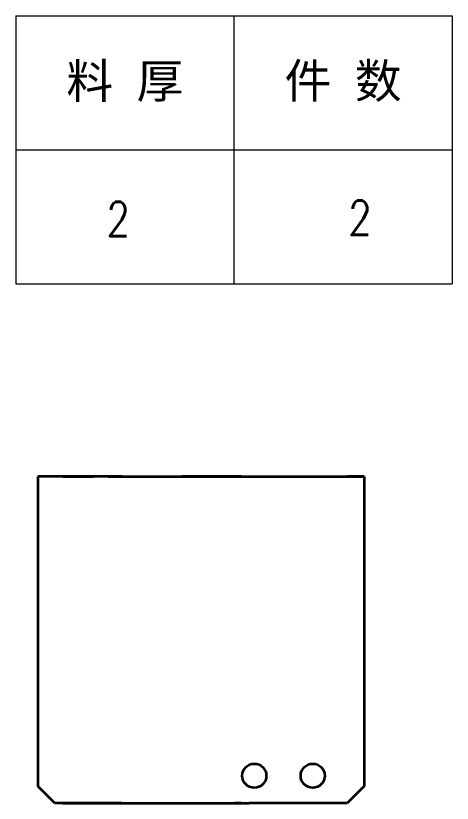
# Model space of a CAD drawing. Header units: millimetres. Extents: x 1333 to 359964, y -52803 to -5704.
# Drawn here: x 170146.8 to 170273.8, y -34229.3 to -34000.3 of the extents above; entities that cross this region are included whole.
import ezdxf
from ezdxf.enums import TextEntityAlignment as Align

# ---------------------------------------------------------------- set-up
doc = ezdxf.new("R2010")
doc.units = ezdxf.units.MM
doc.header["$LTSCALE"] = 0.5
doc.linetypes.add('AM_ISO02W050x2', pattern=[3.75, 3, -0.75])
doc.linetypes.add('DASHED', pattern=[15, 12, -3])
for name, color, linetype, lineweight in [('标注线', 3, 'Continuous', 18), ('粗实线', 7, 'Continuous', 35), ('虚线', 1, 'AM_ISO02W050x2', 18)]:
    doc.layers.add(name, color=color, linetype=linetype, lineweight=lineweight)
doc.styles.add('DIM', font='romans.shx', dxfattribs={"width": 0.8, "bigfont": 'bigfont.shx'})
doc.styles.get("Standard").update_dxf_attribs({"font": 'simplex.shx'})

# ---------------------------------------------------------------- blocks, each defined once
blk = doc.blocks.new('*T481')
at = {"color": 0, "linetype": 'ByBlock', "lineweight": -2, "transparency": 16777216}
for p, q in [((0, 0), (127, 0)), ((0, 0), (0, -78)), ((63.5, 0), (63.5, -78)), ((127, 0), (127, -78)), ((0, -39), (127, -39)), ((0, -78), (127, -78))]:
    blk.add_line(p, q, dxfattribs=at)
at = {"color": 0, "transparency": 16777216, "char_height": 10, "width": 60.5, "attachment_point": 5}
for s, insert in [('{\\fSimSun|b0|i0|c134|p2;料 厚}', (31.75, -19.5)), ('{\\fSimSun|b0|i0|c134|p2;件 数}', (95.25, -19.5))]:
    blk.add_mtext(s, dxfattribs=dict(at, insert=insert))
blk = doc.blocks.new('拆图参数')
blk.add_blockref('*T481', (-63.5, 78))
at = {"style": 'DIM', "width": 0.8}
blk.add_attdef('6', text='', height=10, dxfattribs=at).set_placement((-37.13, 18.91), align=Align.MIDDLE_LEFT)
blk.add_attdef('1', text='', height=10, dxfattribs=at).set_placement((36.65, 19.27), align=Align.MIDDLE_CENTER)

msp = doc.modelspace()

# ---------------------------------------------------------------- linework, layer by layer
at = {"layer": '粗实线', "lineweight": 35}
for p, q in [((170153.244, -34134.344), (170153.244, -34224.344)), ((170173.744, -34134.344), (170153.244, -34134.344)), ((170173.744, -34134.344), (170153.244, -34134.344)), ((170174.494, -34134.344), (170198.494, -34134.344)), ((170199.244, -34134.344), (170219.744, -34134.344)), ((170199.244, -34134.344), (170219.744, -34134.344)), ((170219.744, -34134.344), (170248.244, -34134.344)), ((170219.744, -34134.344), (170243.244, -34134.344)), ((170248.244, -34134.344), (170248.244, -34224.344)), ((170164.494, -34229.344), (170208.494, -34229.344)), ((170195.244, -34229.344), (170199.244, -34229.344)), ((170199.244, -34229.344), (170214.744, -34229.344)), ((170208.494, -34229.344), (170210.494, -34229.344)), ((170212.494, -34229.344), (170210.494, -34229.344)), ((170243.244, -34229.344), (170214.744, -34229.344))]:
    msp.add_line(p, q, dxfattribs=at)
at = {"layer": '粗实线', "lineweight": 35, "ltscale": 0.05}
for p, q in [((170160.494, -34134.344), (170162.494, -34134.344)), ((170210.494, -34134.344), (170212.494, -34134.344)), ((170160.494, -34229.344), (170162.494, -34229.344)), ((170162.494, -34229.344), (170164.494, -34229.344))]:
    msp.add_line(p, q, dxfattribs=at)
at = {"layer": '粗实线', "lineweight": 35, "ltscale": 0.225}
msp.add_line((170160.494, -34134.344), (170169.494, -34134.344), dxfattribs=at)
at = {"layer": '粗实线', "lineweight": 35, "ltscale": 0.125}
for p, q in [((170174.494, -34134.344), (170169.494, -34134.344)), ((170203.494, -34134.344), (170198.494, -34134.344)), ((170208.494, -34134.344), (170203.494, -34134.344)), ((170248.244, -34134.344), (170243.244, -34134.344))]:
    msp.add_line(p, q, dxfattribs=at)
at = {"layer": '粗实线', "lineweight": 35, "ltscale": 0.1}
for p, q in [((170177.744, -34134.344), (170173.744, -34134.344)), ((170173.744, -34134.344), (170177.744, -34134.344)), ((170195.244, -34134.344), (170199.244, -34134.344)), ((170199.244, -34134.344), (170195.244, -34134.344)), ((170212.494, -34134.344), (170208.494, -34134.344)), ((170177.744, -34229.344), (170173.744, -34229.344))]:
    msp.add_line(p, q, dxfattribs=at)
at = {"layer": '粗实线', "lineweight": 35, "ltscale": 0.176777}
for p, q in [((170158.244, -34229.344), (170153.244, -34224.344)), ((170248.244, -34224.344), (170243.244, -34229.344))]:
    msp.add_line(p, q, dxfattribs=at)
at = {"layer": '粗实线', "lineweight": 35, "ltscale": 0.3875}
msp.add_line((170173.744, -34229.344), (170158.244, -34229.344), dxfattribs=at)
at = {"layer": '粗实线', "lineweight": 35}
for centre in [(170216.244, -34221.344), (170233.244, -34221.344)]:
    msp.add_circle(centre, 3.5, dxfattribs=at)
at = {"layer": '虚线', "linetype": 'DASHED', "lineweight": 13, "ltscale": 0.05}
for p, q in [((170162.494, -34134.344), (170164.494, -34134.344)), ((170208.494, -34134.344), (170210.494, -34134.344))]:
    msp.add_line(p, q, dxfattribs=at)
at = {"layer": '虚线', "linetype": 'DASHED', "lineweight": 13}
msp.add_line((170164.494, -34134.344), (170208.494, -34134.344), dxfattribs=at)

# ---------------------------------------------------------------- block references
at = {"layer": '标注线'}
msp.add_blockref('拆图参数', (170210.337, -34078.35), dxfattribs=at).add_auto_attribs({'1': '2', '6': '2'})

doc.saveas('drawing.dxf')
